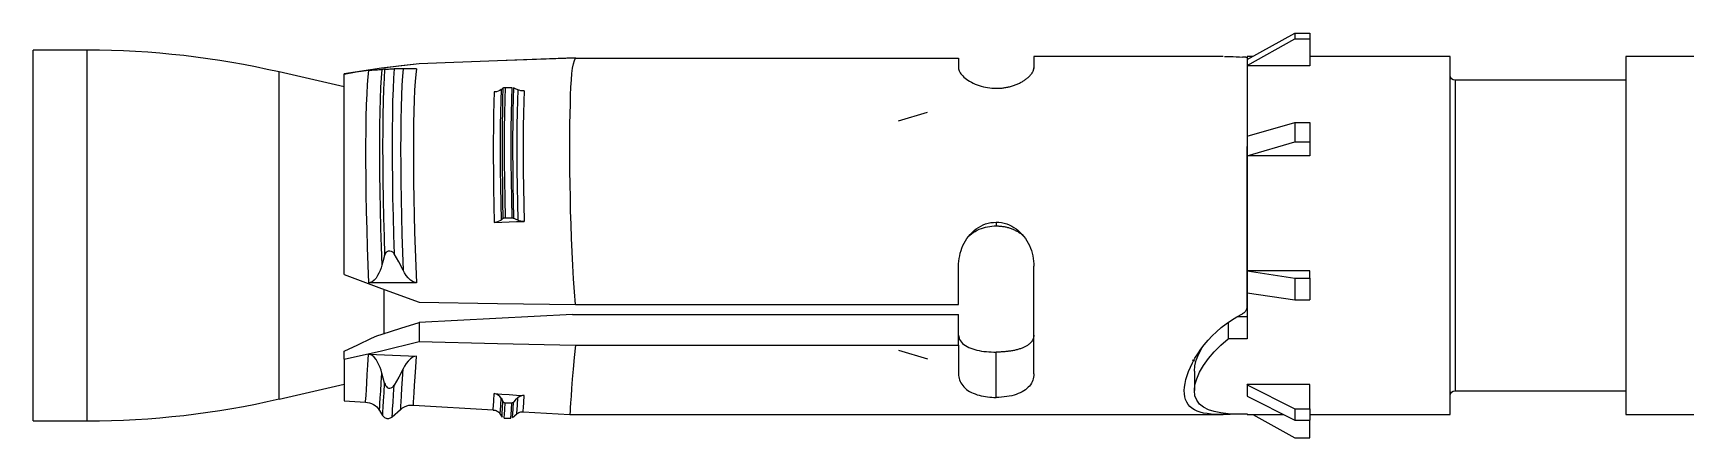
# Model space of a CAD drawing. Header units: millimetres. Extents: x 296 to 4896, y 152 to 3333.
# Drawn here: x 1517.2 to 1583.1, y 1685.9 to 1702 of the extents above; entities that cross this region are included whole.
import ezdxf

# ---------------------------------------------------------------- set-up
doc = ezdxf.new("R2010")
doc.units = ezdxf.units.MM
doc.linetypes.add('DASHED', pattern=[0.25, 0.15625, -0.09375])
doc.layers.add('1', color=1, linetype='DASHED')

# ---------------------------------------------------------------- blocks, each defined once
blk = doc.blocks.new('HSL-3 M10-40')
at = {"layer": '1', "color": 3, "linetype": 'Continuous'}
for p, q in [((-76.1, 7.023), (-74.195, 8.085)), ((-74.195, 8.085), (-74.195, 7.852)), ((-74.195, 8.085), (-73.6, 8.085)), ((-73.6, 8.085), (-73.6, 7.852)), ((-122.338, 7.4), (-124.5, 7.4)), ((-124.5, -7.4), (-124.5, 7.4)), ((-76.1, 6.79), (-74.195, 7.852)), ((-74.195, 7.852), (-73.6, 7.852)), ((-73.6, 7.852), (-73.6, 6.776)), ((-109.1, 6.856), (-109.1, 6.849)), ((-87.6, 7.084), (-87.6, 6.695)), ((-77.051, 7.15), (-84.6, 7.15)), ((-84.6, 7.15), (-84.6, 6.695)), ((-75.872, 7.15), (-76.1, 7.15)), ((-76.1, 7.15), (-76.1, 7.023)), ((-76.1, 7.095), (-76.1, 3.55)), ((-76.1, 7.023), (-76.1, 6.79)), ((-76.1, 6.79), (-76.1, 6.776)), ((-76.1, 6.776), (-76.1, 3.958)), ((-73.6, 6.776), (-76.1, 6.776)), ((-68, 7.15), (-73.6, 7.15)), ((-68, -7.15), (-68, 7.15)), ((-45, 7.15), (-61, 7.15)), ((-61, 7.15), (-61, -6.192)), ((-112.1, 5.931), (-114.69, 6.529)), ((-112.1, 6.434), (-112.1, 6.45)), ((-112.1, -1.553), (-112.1, 6.434)), ((-61, 6.2), (-67.8, 6.2)), ((-76.1, 3.965), (-74.195, 4.515)), ((-76.1, 3.965), (-76.1, 3.185)), ((-74.195, 4.515), (-74.195, 3.735)), ((-74.195, 4.515), (-73.6, 4.515)), ((-73.6, 4.515), (-73.6, 3.735)), ((-76.1, 3.185), (-74.195, 3.735)), ((-76.1, -2.832), (-76.1, 3.55)), ((-74.195, 3.735), (-73.6, 3.735)), ((-73.6, 3.735), (-73.6, 3.178)), ((-76.1, 3.185), (-76.1, 3.178)), ((-73.6, 3.178), (-76.1, 3.178)), ((-76.1, 3.178), (-76.1, -1.412)), ((-87.6, -2.756), (-87.6, -1.231)), ((-84.6, -5.521), (-84.6, -1.231)), ((-76.1, -1.416), (-76.1, -1.412)), ((-73.6, -1.412), (-76.1, -1.412)), ((-76.1, -1.416), (-76.1, -2.285)), ((-76.1, -1.416), (-74.195, -1.701)), ((-74.195, -1.701), (-74.195, -2.57)), ((-74.195, -1.701), (-73.6, -1.701)), ((-73.6, -1.701), (-73.6, -1.412)), ((-73.6, -1.701), (-73.6, -2.57)), ((-110.5, -3.937), (-110.5, -2.157)), ((-76.1, -2.282), (-76.1, -4.121)), ((-76.1, -2.285), (-74.195, -2.57)), ((-74.195, -2.57), (-73.6, -2.57)), ((-76.1, -3.248), (-76.492, -3.248)), ((-109.1, -3.47), (-109.1, -4.236)), ((-76.846, -3.468), (-76.846, -4.121)), ((-87.6, -4.382), (-87.6, -5.521)), ((-76.1, -4.121), (-76.846, -4.121)), ((-112.1, -4.934), (-112.1, -4.622)), ((-112.1, -4.934), (-112.1, -6.6)), ((-114.69, -6.529), (-112.1, -5.931)), ((-78.2, -5.413), (-78.2, -6.192)), ((-76.1, -5.967), (-76.1, -5.955)), ((-73.6, -5.955), (-76.1, -5.955)), ((-76.1, -5.967), (-74.195, -6.92)), ((-76.1, -5.967), (-76.1, -6.192)), ((-76.1, -6.192), (-76.1, -6.417)), ((-76.1, -6.417), (-74.195, -7.37)), ((-73.6, -6.92), (-73.6, -5.955)), ((-67.8, -6.2), (-61, -6.2)), ((-61, -6.192), (-61, -7.15)), ((-112.1, -6.6), (-111.242, -6.652)), ((-110.687, -6.985), (-110.563, -7.188)), ((-110.184, -7.244), (-109.844, -6.943)), ((-109.337, -6.769), (-106.153, -6.963)), ((-105.876, -7.13), (-105.803, -7.25)), ((-105.383, -7.272), (-105.214, -7.123)), ((-104.961, -7.036), (-103.1, -7.15)), ((-103.098, -7.15), (-77.049, -7.15)), ((-76.846, -7.121), (-76.1, -7.121)), ((-76.1, -7.121), (-76.1, -7.15)), ((-76.1, -7.15), (-74.634, -7.15)), ((-75.872, -7.15), (-74.195, -8.085)), ((-74.195, -6.92), (-74.195, -7.37)), ((-74.195, -6.92), (-73.6, -6.92)), ((-73.6, -6.92), (-73.6, -7.37)), ((-73.6, -7.15), (-68, -7.15)), ((-61, -7.15), (-45, -7.15)), ((-124.5, -7.4), (-122.338, -7.4)), ((-105.717, -7.297), (-105.449, -7.297)), ((-74.195, -7.37), (-73.6, -7.37)), ((-73.6, -8.085), (-73.6, -7.37)), ((-74.195, -8.085), (-73.6, -8.085))]:
    blk.add_line(p, q, dxfattribs=at)
at = {"layer": '1', "color": 1, "linetype": 'Continuous'}
for p, q in [((-122.338, -7.4), (-122.338, 7.4)), ((-114.69, -6.529), (-114.69, 6.529)), ((-67.8, 6.2), (-67.8, -5.369)), ((-67.8, -5.369), (-67.8, -6.2))]:
    blk.add_line(p, q, dxfattribs=at)
at = {"layer": '1', "color": 30, "linetype": 'Continuous'}
for p, q in [((-90, 4.583), (-88.836, 4.919)), ((-90, -4.583), (-88.836, -4.919))]:
    blk.add_line(p, q, dxfattribs=at)
at = {"layer": '1', "color": 3, "linetype": 'Continuous'}
for points in [[(-109.1, 6.856, 0), (-110.608, 6.679, 0), (-112.1, 6.45, 0)], [(-111.123, 6.593, 0), (-111.613, 6.516, 0), (-112.1, 6.434, 0)], [(-110.595, 6.622, 0), (-110.627, 6.618, 0), (-110.664, 6.614, 0), (-110.708, 6.61, 0), (-110.761, 6.605, 0), (-110.824, 6.6, 0), (-110.901, 6.595, 0), (-110.999, 6.589, 0), (-111.124, 6.584, 0)], [(-110.483, 6.636, 0), (-110.541, 6.629, 0), (-110.595, 6.622, 0)], [(-109.1, 6.849, 0), (-109.824, 6.768, 0), (-110.545, 6.676, 0)], [(-110.483, 6.636, 0), (-110.466, 6.637, 0), (-110.444, 6.639, 0), (-110.414, 6.642, 0), (-110.376, 6.644, 0), (-110.327, 6.646, 0), (-110.271, 6.649, 0), (-110.217, 6.65, 0), (-110.172, 6.651, 0), (-110.135, 6.652, 0), (-110.106, 6.652, 0)], [(-109.743, 6.65, 0), (-109.918, 6.651, 0), (-110.106, 6.652, 0)], [(-109.217, 6.658, 0), (-109.348, 6.653, 0), (-109.456, 6.651, 0), (-109.545, 6.65, 0), (-109.62, 6.649, 0), (-109.685, 6.649, 0), (-109.743, 6.65, 0)], [(-102.875, 7.092, 0), (-105.988, 6.975, 0), (-109.1, 6.856, 0)], [(-102.875, 7.084, 0), (-105.988, 6.968, 0), (-109.1, 6.849, 0)], [(-102.875, -2.756, 0), (-102.919, -2.245, 0), (-102.956, -1.724, 0), (-102.986, -1.193, 0), (-103.012, -0.652, 0), (-103.034, -0.106, 0), (-103.052, 0.44, 0), (-103.067, 0.98, 0), (-103.079, 1.516, 0), (-103.088, 2.046, 0), (-103.095, 2.564, 0), (-103.099, 3.063, 0), (-103.1, 3.545, 0), (-103.099, 4.009, 0), (-103.095, 4.451, 0), (-103.088, 4.863, 0), (-103.079, 5.247, 0), (-103.068, 5.602, 0), (-103.053, 5.926, 0), (-103.034, 6.213, 0), (-103.013, 6.464, 0), (-102.987, 6.677, 0), (-102.956, 6.853, 0), (-102.919, 6.989, 0), (-102.875, 7.084, 0)], [(-102.875, 7.084, 0), (-95.237, 7.084, 0), (-87.6, 7.084, 0)], [(-87.6, 6.695, 0), (-87.598, 6.658, 0), (-87.59, 6.62, 0), (-87.578, 6.581, 0), (-87.56, 6.542, 0), (-87.538, 6.501, 0), (-87.51, 6.46, 0), (-87.476, 6.416, 0), (-87.436, 6.371, 0), (-87.391, 6.327, 0), (-87.341, 6.283, 0), (-87.286, 6.24, 0), (-87.226, 6.197, 0), (-87.161, 6.156, 0), (-87.091, 6.117, 0), (-87.019, 6.08, 0), (-86.943, 6.045, 0), (-86.864, 6.014, 0), (-86.782, 5.985, 0), (-86.696, 5.959, 0), (-86.611, 5.937, 0), (-86.528, 5.918, 0), (-86.445, 5.904, 0), (-86.36, 5.892, 0), (-86.274, 5.884, 0), (-86.188, 5.879, 0), (-86.1, 5.877, 0)], [(-86.1, 5.877, 0), (-86.061, 5.877, 0), (-86.021, 5.878, 0), (-85.982, 5.88, 0), (-85.944, 5.882, 0), (-85.905, 5.885, 0), (-85.867, 5.889, 0), (-85.828, 5.893, 0), (-85.79, 5.898, 0), (-85.752, 5.904, 0), (-85.715, 5.91, 0), (-85.677, 5.917, 0), (-85.64, 5.925, 0), (-85.603, 5.933, 0), (-85.566, 5.942, 0), (-85.528, 5.952, 0), (-85.489, 5.963, 0), (-85.45, 5.974, 0), (-85.412, 5.987, 0), (-85.375, 5.999, 0), (-85.339, 6.013, 0), (-85.303, 6.026, 0), (-85.268, 6.041, 0), (-85.233, 6.056, 0), (-85.199, 6.071, 0), (-85.166, 6.087, 0), (-85.133, 6.104, 0), (-85.101, 6.121, 0), (-85.07, 6.138, 0), (-85.039, 6.156, 0), (-85.01, 6.175, 0), (-84.981, 6.193, 0), (-84.953, 6.212, 0), (-84.926, 6.231, 0), (-84.9, 6.25, 0), (-84.876, 6.269, 0), (-84.852, 6.289, 0), (-84.829, 6.308, 0), (-84.807, 6.328, 0), (-84.786, 6.348, 0), (-84.767, 6.368, 0), (-84.748, 6.388, 0), (-84.73, 6.409, 0), (-84.713, 6.429, 0), (-84.698, 6.449, 0), (-84.685, 6.467, 0), (-84.672, 6.486, 0), (-84.661, 6.504, 0), (-84.65, 6.522, 0), (-84.641, 6.54, 0), (-84.632, 6.558, 0), (-84.625, 6.576, 0), (-84.618, 6.594, 0), (-84.613, 6.611, 0), (-84.608, 6.628, 0), (-84.605, 6.645, 0), (-84.602, 6.662, 0), (-84.601, 6.679, 0), (-84.6, 6.695, 0)], [(-84.6, 6.715, 0), (-84.601, 6.694, 0), (-84.604, 6.672, 0)], [(-76.997, 7.15, 0), (-76.883, 7.148, 0), (-76.767, 7.146, 0), (-76.648, 7.142, 0), (-76.526, 7.138, 0), (-76.402, 7.133, 0), (-76.275, 7.127, 0)], [(-76.1, 7.095, 0), (-76.102, 7.099, 0), (-76.107, 7.104, 0), (-76.116, 7.108, 0), (-76.128, 7.112, 0), (-76.144, 7.115, 0), (-76.163, 7.118, 0), (-76.186, 7.121, 0), (-76.213, 7.124, 0), (-76.243, 7.126, 0), (-76.274, 7.127, 0)], [(-105.837, 5.824, 0), (-105.887, 5.789, 0), (-105.952, 5.761, 0), (-106.028, 5.742, 0), (-106.113, 5.734, 0)], [(-105.837, 5.824, 0), (-105.8, 5.856, 0), (-105.764, 5.889, 0)], [(-105.764, 5.889, 0), (-105.779, 5.457, 0), (-105.79, 4.978, 0), (-105.798, 4.455, 0), (-105.802, 3.893, 0), (-105.802, 3.298, 0), (-105.798, 2.673, 0), (-105.79, 2.025, 0), (-105.779, 1.359, 0), (-105.764, 0.681, 0)], [(-105.764, 5.889, 0), (-105.757, 5.894, 0), (-105.748, 5.899, 0), (-105.739, 5.904, 0), (-105.728, 5.907, 0), (-105.717, 5.91, 0), (-105.705, 5.913, 0), (-105.692, 5.914, 0), (-105.679, 5.914, 0)], [(-105.679, 5.914, 0), (-105.612, 5.914, 0), (-105.545, 5.914, 0), (-105.478, 5.914, 0), (-105.41, 5.914, 0)], [(-105.344, 5.9, 0), (-105.359, 5.468, 0), (-105.371, 4.989, 0), (-105.378, 4.466, 0), (-105.382, 3.905, 0), (-105.382, 3.309, 0), (-105.378, 2.684, 0), (-105.371, 2.036, 0), (-105.359, 1.37, 0), (-105.344, 0.692, 0)], [(-105.175, 5.818, 0), (-105.259, 5.859, 0), (-105.344, 5.9, 0)], [(-104.921, 5.77, 0), (-104.991, 5.772, 0), (-105.058, 5.781, 0), (-105.12, 5.797, 0), (-105.175, 5.818, 0)], [(-105.837, 0.615, 0), (-105.8, 0.648, 0), (-105.764, 0.681, 0)], [(-105.764, 0.681, 0), (-105.757, 0.686, 0), (-105.748, 0.691, 0), (-105.739, 0.695, 0), (-105.728, 0.699, 0), (-105.717, 0.702, 0), (-105.705, 0.704, 0), (-105.692, 0.706, 0), (-105.679, 0.706, 0)], [(-105.679, 0.706, 0), (-105.612, 0.706, 0), (-105.545, 0.706, 0), (-105.478, 0.706, 0), (-105.41, 0.705, 0)], [(-105.41, 0.705, 0), (-105.398, 0.705, 0), (-105.386, 0.704, 0), (-105.375, 0.702, 0), (-105.364, 0.699, 0), (-105.353, 0.696, 0), (-105.344, 0.692, 0)], [(-105.175, 0.61, 0), (-105.259, 0.651, 0), (-105.344, 0.692, 0)], [(-105.837, 0.615, 0), (-105.887, 0.581, 0), (-105.952, 0.553, 0), (-106.028, 0.534, 0), (-106.113, 0.525, 0)], [(-106.113, 0.525, 0), (-105.815, 0.535, 0), (-105.517, 0.544, 0), (-105.219, 0.553, 0), (-104.921, 0.562, 0)], [(-104.921, 0.562, 0), (-104.991, 0.563, 0), (-105.058, 0.572, 0), (-105.12, 0.588, 0), (-105.175, 0.61, 0)], [(-87.6, -1.231, 0), (-87.597, -1.126, 0), (-87.589, -1.02, 0), (-87.575, -0.915, 0), (-87.556, -0.81, 0), (-87.531, -0.707, 0), (-87.501, -0.605, 0), (-87.465, -0.504, 0), (-87.424, -0.405, 0), (-87.377, -0.309, 0), (-87.325, -0.216, 0), (-87.267, -0.125, 0), (-87.203, -0.039, 0), (-87.135, 0.043, 0), (-87.061, 0.121, 0), (-86.982, 0.194, 0), (-86.898, 0.261, 0), (-86.81, 0.321, 0), (-86.717, 0.375, 0), (-86.62, 0.421, 0), (-86.521, 0.46, 0), (-86.418, 0.491, 0), (-86.313, 0.513, 0), (-86.207, 0.525, 0), (-86.1, 0.531, 0)], [(-87.218, -0.042, 0), (-87.153, 0.016, 0), (-87.084, 0.07, 0), (-87.012, 0.12, 0), (-86.937, 0.166, 0), (-86.858, 0.208, 0), (-86.776, 0.246, 0), (-86.691, 0.28, 0), (-86.607, 0.308, 0), (-86.525, 0.33, 0), (-86.442, 0.349, 0), (-86.358, 0.364, 0), (-86.273, 0.374, 0), (-86.187, 0.38, 0), (-86.1, 0.382, 0)], [(-86.1, 0.531, 0), (-85.993, 0.526, 0), (-85.887, 0.513, 0), (-85.782, 0.491, 0), (-85.68, 0.46, 0), (-85.58, 0.421, 0), (-85.483, 0.375, 0), (-85.391, 0.321, 0), (-85.302, 0.261, 0), (-85.218, 0.194, 0), (-85.139, 0.121, 0), (-85.066, 0.044, 0), (-84.997, -0.039, 0), (-84.933, -0.125, 0), (-84.875, -0.215, 0), (-84.823, -0.309, 0), (-84.776, -0.405, 0), (-84.735, -0.504, 0), (-84.699, -0.604, 0), (-84.669, -0.707, 0), (-84.644, -0.81, 0), (-84.624, -0.915, 0), (-84.611, -1.02, 0), (-84.604, -1.126, 0), (-84.6, -1.231, 0)], [(-86.1, 0.382, 0), (-86.064, 0.382, 0), (-86.028, 0.381, 0), (-85.993, 0.379, 0), (-85.957, 0.377, 0), (-85.922, 0.374, 0), (-85.887, 0.37, 0), (-85.852, 0.365, 0), (-85.818, 0.36, 0), (-85.783, 0.354, 0), (-85.749, 0.347, 0), (-85.714, 0.34, 0), (-85.68, 0.332, 0), (-85.646, 0.323, 0), (-85.612, 0.313, 0), (-85.579, 0.303, 0), (-85.545, 0.292, 0), (-85.509, 0.28, 0), (-85.474, 0.266, 0), (-85.439, 0.252, 0), (-85.405, 0.238, 0), (-85.371, 0.222, 0), (-85.338, 0.206, 0), (-85.305, 0.189, 0), (-85.273, 0.172, 0), (-85.241, 0.154, 0), (-85.21, 0.135, 0), (-85.18, 0.115, 0), (-85.15, 0.095, 0), (-85.12, 0.074, 0), (-85.091, 0.052, 0), (-85.063, 0.029, 0), (-85.035, 0.006, 0), (-85.008, -0.018, 0), (-84.982, -0.042, 0)], [(-110.483, -0.803, 0), (-110.466, -0.757, 0), (-110.444, -0.713, 0), (-110.414, -0.672, 0), (-110.376, -0.636, 0), (-110.327, -0.613, 0), (-110.271, -0.609, 0), (-110.217, -0.626, 0), (-110.172, -0.657, 0), (-110.135, -0.695, 0), (-110.106, -0.738, 0)], [(-110.595, -1.187, 0), (-110.627, -1.294, 0), (-110.664, -1.398, 0), (-110.708, -1.501, 0), (-110.761, -1.602, 0), (-110.824, -1.7, 0), (-110.901, -1.789, 0), (-110.999, -1.861, 0), (-111.124, -1.893, 0)], [(-110.483, -0.803, 0), (-110.541, -0.995, 0), (-110.595, -1.187, 0)], [(-109.743, -1.382, 0), (-109.918, -1.057, 0), (-110.106, -0.738, 0)], [(-112.1, -1.553, 0), (-110.608, -2.116, 0), (-109.1, -2.664, 0)], [(-109.217, -1.889, 0), (-110.165, -1.891, 0), (-111.124, -1.893, 0)], [(-109.217, -1.889, 0), (-109.348, -1.856, 0), (-109.456, -1.781, 0), (-109.545, -1.69, 0), (-109.62, -1.592, 0), (-109.685, -1.489, 0), (-109.743, -1.382, 0)], [(-109.1, -2.664, 0), (-105.988, -2.711, 0), (-102.875, -2.756, 0)], [(-102.994, -3.156, 0), (-106.047, -3.314, 0), (-109.1, -3.47, 0)], [(-102.994, -3.156, 0), (-95.297, -3.156, 0), (-87.6, -3.156, 0)], [(-102.875, -2.756, 0), (-95.237, -2.756, 0), (-87.6, -2.756, 0)], [(-87.6, -4.382, 0), (-87.6, -3.769, 0), (-87.6, -3.156, 0)], [(-76.327, -7.13, 0), (-76.555, -7.139, 0), (-76.773, -7.146, 0), (-76.979, -7.15, 0), (-77.175, -7.149, 0), (-77.358, -7.144, 0), (-77.53, -7.132, 0), (-77.689, -7.114, 0), (-77.836, -7.088, 0), (-77.969, -7.054, 0), (-78.09, -7.011, 0), (-78.199, -6.959, 0), (-78.294, -6.898, 0), (-78.376, -6.826, 0), (-78.446, -6.745, 0), (-78.502, -6.654, 0), (-78.546, -6.553, 0), (-78.577, -6.442, 0), (-78.595, -6.321, 0), (-78.6, -6.191, 0), (-78.592, -6.053, 0), (-78.571, -5.907, 0), (-78.537, -5.753, 0), (-78.491, -5.592, 0), (-78.431, -5.426, 0), (-78.359, -5.255, 0), (-78.274, -5.08, 0), (-78.176, -4.902, 0), (-78.065, -4.723, 0), (-77.941, -4.543, 0), (-77.804, -4.363, 0), (-77.655, -4.185, 0), (-77.493, -4.011, 0), (-77.319, -3.842, 0), (-77.132, -3.68, 0), (-76.934, -3.525, 0), (-76.725, -3.379, 0), (-76.504, -3.246, 0), (-76.275, -3.124, 0)], [(-76.1, -2.832, 0), (-76.102, -2.869, 0), (-76.108, -2.905, 0), (-76.117, -2.94, 0), (-76.13, -2.974, 0), (-76.147, -3.006, 0), (-76.168, -3.036, 0), (-76.19, -3.063, 0), (-76.216, -3.086, 0), (-76.244, -3.107, 0), (-76.274, -3.124, 0)], [(-111.005, -4.1, 0), (-110.795, -4.008, 0), (-110.579, -3.934, 0)], [(-110.579, -3.934, 0), (-109.836, -3.705, 0), (-109.1, -3.47, 0)], [(-112.1, -4.622, 0), (-111.552, -4.362, 0), (-111.005, -4.1, 0)], [(-112.1, -4.934, 0), (-110.608, -4.604, 0), (-109.1, -4.236, 0)], [(-109.1, -4.236, 0), (-105.988, -4.31, 0), (-102.875, -4.382, 0)], [(-102.875, -4.382, 0), (-102.927, -4.878, 0), (-102.968, -5.331, 0), (-103.002, -5.741, 0), (-103.03, -6.106, 0), (-103.052, -6.419, 0), (-103.069, -6.678, 0), (-103.083, -6.883, 0), (-103.092, -7.031, 0), (-103.098, -7.12, 0), (-103.1, -7.15, 0)], [(-102.875, -4.382, 0), (-95.237, -4.382, 0), (-87.6, -4.382, 0)], [(-87.6, -3.977, 0), (-87.596, -4.039, 0), (-87.582, -4.099, 0), (-87.56, -4.157, 0), (-87.529, -4.212, 0), (-87.49, -4.263, 0), (-87.444, -4.312, 0), (-87.39, -4.357, 0), (-87.33, -4.399, 0), (-87.264, -4.437, 0), (-87.193, -4.471, 0), (-87.117, -4.503, 0), (-87.037, -4.531, 0), (-86.953, -4.556, 0), (-86.866, -4.578, 0), (-86.776, -4.597, 0), (-86.684, -4.613, 0), (-86.589, -4.627, 0), (-86.493, -4.638, 0), (-86.396, -4.646, 0), (-86.298, -4.652, 0), (-86.199, -4.655, 0), (-86.1, -4.657, 0)], [(-84.6, -3.976, 0), (-84.601, -3.998, 0), (-84.602, -4.018, 0), (-84.605, -4.039, 0), (-84.608, -4.059, 0), (-84.613, -4.08, 0), (-84.618, -4.099, 0), (-84.625, -4.119, 0), (-84.632, -4.138, 0), (-84.641, -4.157, 0), (-84.65, -4.176, 0), (-84.661, -4.195, 0), (-84.672, -4.213, 0), (-84.685, -4.231, 0), (-84.698, -4.249, 0), (-84.713, -4.267, 0), (-84.73, -4.285, 0), (-84.748, -4.304, 0), (-84.767, -4.321, 0), (-84.786, -4.338, 0), (-84.807, -4.355, 0), (-84.829, -4.371, 0), (-84.852, -4.387, 0), (-84.876, -4.402, 0), (-84.9, -4.417, 0), (-84.926, -4.431, 0), (-84.953, -4.446, 0), (-84.981, -4.459, 0), (-85.01, -4.472, 0), (-85.039, -4.485, 0), (-85.07, -4.498, 0), (-85.101, -4.509, 0), (-85.133, -4.521, 0), (-85.166, -4.532, 0), (-85.199, -4.542, 0), (-85.233, -4.552, 0), (-85.268, -4.561, 0), (-85.303, -4.57, 0), (-85.339, -4.579, 0), (-85.375, -4.587, 0), (-85.412, -4.594, 0), (-85.45, -4.602, 0), (-85.489, -4.608, 0), (-85.528, -4.615, 0), (-85.566, -4.62, 0), (-85.603, -4.625, 0), (-85.64, -4.63, 0), (-85.677, -4.634, 0), (-85.715, -4.638, 0), (-85.752, -4.642, 0), (-85.79, -4.645, 0), (-85.828, -4.648, 0), (-85.866, -4.65, 0), (-85.905, -4.652, 0), (-85.944, -4.654, 0), (-85.982, -4.655, 0), (-86.021, -4.656, 0), (-86.061, -4.656, 0), (-86.1, -4.657, 0)], [(-76.846, -7.121, 0), (-77.143, -7.085, 0), (-77.409, -7.03, 0), (-77.641, -6.955, 0), (-77.836, -6.855, 0), (-77.993, -6.729, 0), (-78.107, -6.576, 0), (-78.177, -6.397, 0), (-78.2, -6.192, 0), (-78.176, -5.963, 0), (-78.107, -5.718, 0), (-77.992, -5.457, 0), (-77.835, -5.187, 0), (-77.64, -4.913, 0), (-77.407, -4.64, 0), (-77.141, -4.374, 0), (-76.846, -4.121, 0)], [(-78.2, -5.411, 0), (-78.18, -5.2, 0), (-78.121, -4.972, 0), (-78.023, -4.728, 0), (-77.89, -4.472, 0)], [(-111.124, -4.743, 0), (-110.165, -4.783, 0), (-109.217, -4.822, 0)], [(-110.595, -5.491, 0), (-110.627, -5.38, 0), (-110.664, -5.271, 0), (-110.708, -5.163, 0), (-110.761, -5.057, 0), (-110.824, -4.954, 0), (-110.901, -4.859, 0), (-110.999, -4.781, 0), (-111.124, -4.743, 0)], [(-109.217, -4.822, 0), (-109.348, -4.851, 0), (-109.456, -4.924, 0), (-109.545, -5.014, 0), (-109.62, -5.112, 0), (-109.685, -5.216, 0), (-109.743, -5.323, 0)], [(-78.183, -5.019, 0), (-78.205, -5.01, 0), (-78.227, -5.001, 0), (-78.248, -4.991, 0), (-78.268, -4.981, 0)], [(-110.483, -5.891, 0), (-110.541, -5.691, 0), (-110.595, -5.491, 0)], [(-110.483, -5.891, 0), (-110.466, -5.939, 0), (-110.444, -5.985, 0), (-110.414, -6.029, 0), (-110.376, -6.067, 0), (-110.327, -6.093, 0), (-110.271, -6.099, 0), (-110.217, -6.084, 0), (-110.172, -6.054, 0), (-110.135, -6.016, 0), (-110.106, -5.973, 0)], [(-109.743, -5.323, 0), (-109.918, -5.651, 0), (-110.106, -5.973, 0)], [(-87.6, -5.521, 0), (-87.598, -5.586, 0), (-87.59, -5.649, 0), (-87.578, -5.71, 0), (-87.56, -5.77, 0), (-87.538, -5.828, 0), (-87.51, -5.884, 0), (-87.476, -5.94, 0), (-87.436, -5.996, 0), (-87.391, -6.048, 0), (-87.341, -6.097, 0), (-87.286, -6.143, 0), (-87.226, -6.187, 0), (-87.161, -6.227, 0), (-87.091, -6.265, 0), (-87.019, -6.299, 0), (-86.943, -6.329, 0), (-86.864, -6.356, 0), (-86.782, -6.381, 0), (-86.696, -6.402, 0), (-86.611, -6.419, 0), (-86.528, -6.434, 0), (-86.445, -6.445, 0), (-86.36, -6.454, 0), (-86.274, -6.46, 0), (-86.188, -6.464, 0), (-86.1, -6.465, 0)], [(-84.6, -5.521, 0), (-84.603, -5.588, 0), (-84.611, -5.654, 0), (-84.625, -5.718, 0), (-84.644, -5.781, 0), (-84.669, -5.842, 0), (-84.699, -5.9, 0), (-84.735, -5.957, 0), (-84.776, -6.011, 0), (-84.823, -6.062, 0), (-84.875, -6.111, 0), (-84.933, -6.158, 0), (-84.997, -6.201, 0), (-85.065, -6.242, 0), (-85.139, -6.279, 0), (-85.218, -6.314, 0), (-85.302, -6.345, 0), (-85.39, -6.373, 0), (-85.483, -6.397, 0), (-85.58, -6.417, 0), (-85.679, -6.434, 0), (-85.782, -6.448, 0), (-85.887, -6.458, 0), (-85.993, -6.463, 0), (-86.1, -6.465, 0)], [(-106.113, -6.315, 0), (-105.815, -6.334, 0), (-105.517, -6.352, 0), (-105.219, -6.37, 0), (-104.921, -6.388, 0)], [(-105.837, -6.497, 0), (-105.887, -6.427, 0), (-105.952, -6.37, 0), (-106.028, -6.332, 0), (-106.113, -6.315, 0)], [(-105.837, -6.497, 0), (-105.8, -6.562, 0), (-105.764, -6.628, 0)], [(-105.175, -6.486, 0), (-105.259, -6.568, 0), (-105.344, -6.65, 0)], [(-104.921, -6.388, 0), (-104.991, -6.392, 0), (-105.058, -6.41, 0), (-105.12, -6.442, 0), (-105.175, -6.486, 0)], [(-111.247, -6.659, 0), (-111.163, -6.665, 0), (-111.082, -6.681, 0), (-111.004, -6.709, 0), (-110.93, -6.747, 0), (-110.861, -6.794, 0), (-110.797, -6.847, 0), (-110.742, -6.909, 0), (-110.696, -6.978, 0)], [(-110.577, -7.158, 0), (-110.562, -7.19, 0), (-110.541, -7.219, 0), (-110.516, -7.244, 0), (-110.487, -7.266, 0), (-110.457, -7.283, 0), (-110.423, -7.296, 0), (-110.389, -7.304, 0), (-110.353, -7.307, 0), (-110.318, -7.305, 0), (-110.283, -7.298, 0), (-110.249, -7.286, 0), (-110.218, -7.27, 0), (-110.19, -7.249, 0), (-110.165, -7.223, 0)], [(-109.834, -6.947, 0), (-109.765, -6.886, 0), (-109.688, -6.838, 0), (-109.604, -6.803, 0), (-109.515, -6.78, 0), (-109.425, -6.771, 0), (-109.333, -6.775, 0)], [(-106.155, -6.968, 0), (-106.114, -6.97, 0), (-106.075, -6.977, 0), (-106.037, -6.99, 0), (-106.001, -7.008, 0), (-105.967, -7.03, 0), (-105.936, -7.056, 0), (-105.908, -7.085, 0), (-105.886, -7.118, 0)], [(-105.764, -6.628, 0), (-105.757, -6.639, 0), (-105.748, -6.649, 0), (-105.739, -6.658, 0), (-105.728, -6.665, 0), (-105.717, -6.671, 0), (-105.705, -6.676, 0), (-105.692, -6.679, 0), (-105.679, -6.679, 0)], [(-105.679, -6.679, 0), (-105.612, -6.679, 0), (-105.545, -6.679, 0), (-105.478, -6.678, 0), (-105.41, -6.678, 0)], [(-105.41, -6.678, 0), (-105.398, -6.677, 0), (-105.386, -6.674, 0), (-105.375, -6.67, 0), (-105.364, -6.665, 0), (-105.353, -6.658, 0), (-105.344, -6.65, 0)], [(-105.205, -7.119, 0), (-105.17, -7.092, 0), (-105.132, -7.07, 0), (-105.092, -7.052, 0), (-105.05, -7.04, 0), (-105.006, -7.035, 0), (-104.963, -7.041, 0)]]:
    blk.add_polyline3d(points, dxfattribs=at)
at = {"layer": '1', "color": 1, "linetype": 'Continuous'}
for points in [[(-110.595, 6.622, 0), (-110.621, 6.297, 0), (-110.642, 5.908, 0), (-110.66, 5.457, 0), (-110.673, 4.95, 0), (-110.682, 4.391, 0), (-110.687, 3.786, 0), (-110.687, 3.141, 0), (-110.682, 2.463, 0), (-110.673, 1.757, 0), (-110.66, 1.033, 0), (-110.642, 0.295, 0), (-110.621, -0.447, 0), (-110.595, -1.187, 0)], [(-110.483, 6.636, 0), (-110.507, 6.269, 0), (-110.527, 5.838, 0), (-110.543, 5.348, 0), (-110.554, 4.802, 0), (-110.561, 4.207, 0), (-110.563, 3.569, 0), (-110.561, 2.893, 0), (-110.554, 2.186, 0), (-110.543, 1.456, 0), (-110.527, 0.71, 0), (-110.507, -0.046, 0), (-110.483, -0.803, 0)], [(-110.106, 6.652, 0), (-110.129, 6.284, 0), (-110.149, 5.853, 0), (-110.164, 5.364, 0), (-110.175, 4.821, 0), (-110.182, 4.23, 0), (-110.184, 3.597, 0), (-110.182, 2.927, 0), (-110.175, 2.227, 0), (-110.164, 1.503, 0), (-110.149, 0.763, 0), (-110.129, 0.014, 0), (-110.106, -0.738, 0)], [(-109.743, 6.65, 0), (-109.769, 6.359, 0), (-109.791, 6.006, 0), (-109.81, 5.595, 0), (-109.825, 5.129, 0), (-109.835, 4.612, 0), (-109.841, 4.05, 0), (-109.844, 3.447, 0), (-109.841, 2.81, 0), (-109.835, 2.145, 0), (-109.825, 1.457, 0), (-109.81, 0.754, 0), (-109.791, 0.042, 0), (-109.769, -0.673, 0), (-109.743, -1.382, 0)], [(-109.217, 6.658, 0), (-109.244, 6.432, 0), (-109.268, 6.147, 0), (-109.289, 5.805, 0), (-109.306, 5.409, 0), (-109.319, 4.962, 0), (-109.329, 4.469, 0), (-109.335, 3.933, 0), (-109.337, 3.361, 0), (-109.335, 2.756, 0), (-109.329, 2.125, 0), (-109.319, 1.473, 0), (-109.306, 0.806, 0), (-109.289, 0.13, 0), (-109.268, -0.548, 0), (-109.244, -1.223, 0), (-109.217, -1.889, 0)], [(-111.124, 6.584, 0), (-111.152, 6.339, 0), (-111.177, 6.028, 0), (-111.198, 5.654, 0), (-111.215, 5.22, 0), (-111.228, 4.731, 0), (-111.237, 4.193, 0), (-111.241, 3.609, 0), (-111.241, 2.987, 0), (-111.237, 2.333, 0), (-111.228, 1.652, 0), (-111.215, 0.953, 0), (-111.198, 0.241, 0), (-111.177, -0.475, 0), (-111.152, -1.189, 0), (-111.124, -1.893, 0)], [(-106.113, 5.734, 0), (-106.129, 5.309, 0), (-106.141, 4.834, 0), (-106.149, 4.313, 0), (-106.153, 3.752, 0), (-106.153, 3.155, 0), (-106.149, 2.528, 0), (-106.141, 1.876, 0), (-106.129, 1.207, 0), (-106.113, 0.525, 0)], [(-105.837, 5.824, 0), (-105.852, 5.395, 0), (-105.864, 4.917, 0), (-105.872, 4.396, 0), (-105.876, 3.834, 0), (-105.876, 3.238, 0), (-105.872, 2.612, 0), (-105.864, 1.963, 0), (-105.852, 1.295, 0), (-105.837, 0.615, 0)], [(-105.679, 5.914, 0), (-105.695, 5.424, 0), (-105.708, 4.875, 0), (-105.715, 4.272, 0), (-105.717, 3.623, 0), (-105.715, 2.934, 0), (-105.708, 2.214, 0), (-105.695, 1.468, 0), (-105.679, 0.706, 0)], [(-105.41, 5.914, 0), (-105.427, 5.424, 0), (-105.439, 4.875, 0), (-105.447, 4.272, 0), (-105.449, 3.623, 0), (-105.447, 2.934, 0), (-105.439, 2.213, 0), (-105.427, 1.468, 0), (-105.41, 0.705, 0)], [(-105.175, 5.818, 0), (-105.19, 5.391, 0), (-105.202, 4.914, 0), (-105.21, 4.392, 0), (-105.214, 3.831, 0), (-105.214, 3.234, 0), (-105.21, 2.608, 0), (-105.202, 1.958, 0), (-105.19, 1.29, 0), (-105.175, 0.61, 0)], [(-104.921, 5.77, 0), (-104.937, 5.345, 0), (-104.949, 4.87, 0), (-104.957, 4.349, 0), (-104.961, 3.788, 0), (-104.961, 3.191, 0), (-104.957, 2.564, 0), (-104.949, 1.912, 0), (-104.937, 1.243, 0), (-104.921, 0.562, 0)], [(-86.1, 0.531, 0), (-86.1, 0.457, 0), (-86.1, 0.382, 0)], [(-111.242, -6.652, 0), (-111.24, -6.621, 0), (-111.234, -6.527, 0), (-111.224, -6.373, 0), (-111.211, -6.158, 0), (-111.194, -5.885, 0), (-111.174, -5.556, 0), (-111.15, -5.174, 0), (-111.124, -4.743, 0)], [(-109.337, -6.769, 0), (-109.335, -6.737, 0), (-109.329, -6.641, 0), (-109.319, -6.483, 0), (-109.306, -6.264, 0), (-109.288, -5.986, 0), (-109.268, -5.65, 0), (-109.244, -5.262, 0), (-109.217, -4.822, 0)], [(-86.1, -6.465, 0), (-86.1, -5.561, 0), (-86.1, -4.657, 0)], [(-110.687, -6.985, 0), (-110.685, -6.954, 0), (-110.679, -6.859, 0), (-110.67, -6.703, 0), (-110.656, -6.486, 0), (-110.639, -6.21, 0), (-110.619, -5.877, 0), (-110.595, -5.491, 0)], [(-110.563, -7.188, 0), (-110.561, -7.151, 0), (-110.554, -7.04, 0), (-110.542, -6.857, 0), (-110.527, -6.602, 0), (-110.507, -6.279, 0), (-110.483, -5.891, 0)], [(-109.844, -6.943, 0), (-109.841, -6.908, 0), (-109.835, -6.806, 0), (-109.824, -6.636, 0), (-109.81, -6.4, 0), (-109.791, -6.101, 0), (-109.769, -5.741, 0), (-109.743, -5.323, 0)], [(-110.184, -7.244, 0), (-110.182, -7.208, 0), (-110.175, -7.099, 0), (-110.164, -6.92, 0), (-110.149, -6.67, 0), (-110.129, -6.354, 0), (-110.106, -5.973, 0)], [(-106.153, -6.963, 0), (-106.15, -6.922, 0), (-106.143, -6.799, 0), (-106.13, -6.596, 0), (-106.113, -6.315, 0)], [(-105.876, -7.13, 0), (-105.873, -7.09, 0), (-105.866, -6.97, 0), (-105.854, -6.772, 0), (-105.837, -6.497, 0)], [(-105.214, -7.123, 0), (-105.212, -7.083, 0), (-105.204, -6.962, 0), (-105.192, -6.762, 0), (-105.175, -6.486, 0)], [(-104.961, -7.036, 0), (-104.958, -6.995, 0), (-104.951, -6.872, 0), (-104.938, -6.669, 0), (-104.921, -6.388, 0)], [(-105.803, -7.25, 0), (-105.8, -7.211, 0), (-105.793, -7.093, 0), (-105.78, -6.898, 0), (-105.764, -6.628, 0)], [(-105.717, -7.297, 0), (-105.715, -7.258, 0), (-105.707, -7.141, 0), (-105.695, -6.948, 0), (-105.679, -6.679, 0)], [(-105.449, -7.297, 0), (-105.446, -7.258, 0), (-105.439, -7.141, 0), (-105.427, -6.947, 0), (-105.41, -6.678, 0)], [(-105.383, -7.272, 0), (-105.38, -7.233, 0), (-105.373, -7.115, 0), (-105.361, -6.92, 0), (-105.344, -6.65, 0)]]:
    blk.add_polyline3d(points, dxfattribs=at)
at = {"layer": '1', "color": 3, "linetype": 'Continuous'}
for centre, start, end in [((-122.338, -26.6), 77, 90), ((-122.338, 26.6), 270, 283)]:
    blk.add_arc(centre, 34, start, end, dxfattribs=at)
at = {"layer": '1', "color": 3, "linetype": 'Continuous', "extrusion": (0, 0, -1)}
for centre, start, end in [((67.8, 6.4), 270, 0), ((67.8, -6.4), 0, 90)]:
    blk.add_arc(centre, 0.2, start, end, dxfattribs=at)

msp = doc.modelspace()

# ---------------------------------------------------------------- block references
msp.add_blockref('HSL-3 M10-40', (1641.742, 1693.941))

doc.saveas('drawing.dxf')
